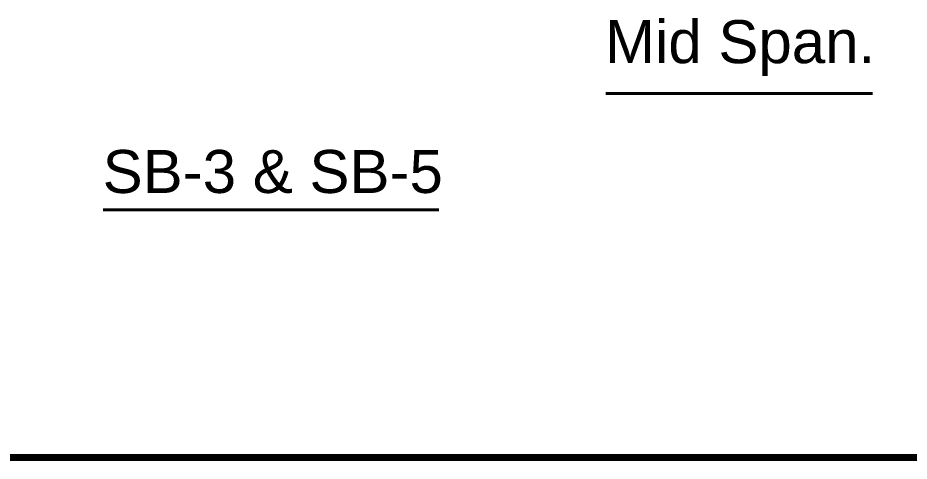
# Model space of a CAD drawing. Header units: millimetres. Extents: x 5 to 350, y 3 to 213.
# Drawn here: x 89.1 to 143, y 2.9 to 29.7 of the extents above; entities that cross this region are included whole.
import ezdxf

# ---------------------------------------------------------------- set-up
doc = ezdxf.new("R2010")
doc.units = ezdxf.units.MM
doc.layers.add('P', color=255, linetype='Continuous')
doc.layers.add('T', color=255, linetype='Continuous')
doc.styles.get("Standard").update_dxf_attribs({"font": 'arial.ttf'})

msp = doc.modelspace()

# ---------------------------------------------------------------- linework, layer by layer
at = {"layer": 'P'}
for points, const_width in [([(124.636, 25.153), (140.794, 25.153)], 0.169), ([(94.227, 18.115), (114.547, 18.115)], 0.169), ([(350.273, 3.14), (5.256, 3.14)], 0.423), ([(350.273, 3.14), (5.256, 3.14)], 0.423)]:
    msp.add_lwpolyline(points, dxfattribs=dict(at, const_width=const_width))

# ---------------------------------------------------------------- texts
at = {"layer": 'T', "char_height": 2.6, "attachment_point": 7}
for s, insert in [('{\\fArial|b0|i0|c0|p18;Mid Span.}', (124.6, 26.2)), ('{\\fArial|b0|i0|c0|p18;SB-3 & SB-5}', (94.2, 19.1))]:
    msp.add_mtext(s, dxfattribs=dict(at, insert=insert))

doc.saveas('drawing.dxf')
